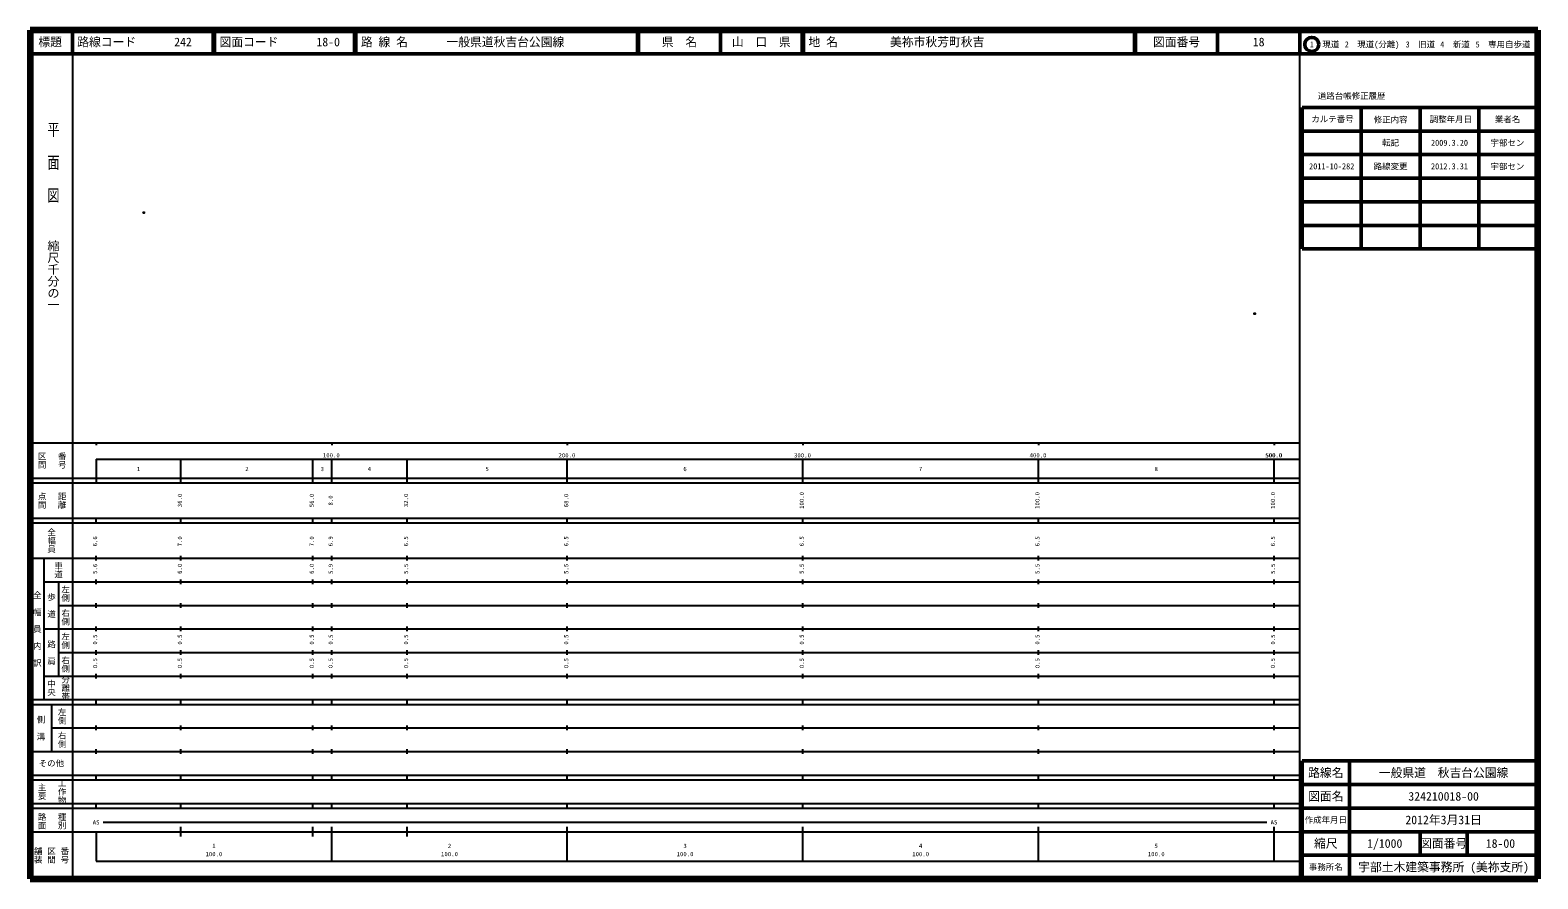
# Model space of a CAD drawing. Units: millimetres on the paper. Extents: x 40 to 680, y 20 to 380.
import ezdxf
from ezdxf.enums import TextEntityAlignment as Align

# ---------------------------------------------------------------- set-up
doc = ezdxf.new("R2010")
doc.units = ezdxf.units.MM
doc.header["$PDMODE"] = 32
doc.header["$PDSIZE"] = 0.5
doc.layers.add('M-OTRS', color=6, linetype='Continuous')
doc.layers.add('M-TTL-TXT', color=7, linetype='Continuous')
for name, color, linetype, lineweight in [('M-TTL', 2, 'Continuous', 140), ('M-TTL-BAND', 7, 'Continuous', 25), ('M-TTL-FRAM', 2, 'Continuous', 50), ('M-TTL-LINE', 7, 'Continuous', 50)]:
    doc.layers.add(name, color=color, linetype=linetype, lineweight=lineweight)
doc.styles.add('@ＭＳ ゴシック', font='')
doc.styles.add('ＭＳ ゴシック', font='')
doc.styles.get('@ＭＳ ゴシック').set_extended_font_data('@MS Gothic')
doc.styles.get('ＭＳ ゴシック').set_extended_font_data('MS Gothic')

msp = doc.modelspace()

# ---------------------------------------------------------------- linework, layer by layer
at = {"layer": 'M-OTRS'}
for p in [(88.234, 302.558), (559.761, 259.767)]:
    msp.add_point(p, dxfattribs=at)
at = {"layer": 'M-TTL'}
for p, q in [((40, 380), (40, 20)), ((680, 380), (40, 380)), ((680, 20), (680, 380)), ((40, 20), (680, 20))]:
    msp.add_line(p, q, dxfattribs=at)
at = {"layer": 'M-TTL-BAND'}
for p, q in [((58, 370), (58, 20)), ((579, 20), (579, 370)), ((40, 205), (579, 205)), ((68, 205), (68, 204)), ((168, 205), (168, 204)), ((268, 205), (268, 204)), ((368, 205), (368, 204)), ((468, 205), (468, 204)), ((568, 205), (568, 204)), ((68, 198), (579, 198)), ((68, 198), (68, 188)), ((104, 188), (104, 198)), ((160, 188), (160, 198)), ((168, 188), (168, 198)), ((200, 188), (200, 198)), ((268, 188), (268, 198)), ((368, 188), (368, 198)), ((468, 188), (468, 198)), ((568, 188), (568, 198)), ((40, 190), (579, 190)), ((40, 188), (579, 188)), ((40, 173), (579, 173)), ((68, 171), (68, 173)), ((104, 171), (104, 173)), ((160, 171), (160, 173)), ((168, 171), (168, 173)), ((200, 171), (200, 173)), ((268, 171), (268, 173)), ((368, 171), (368, 173)), ((468, 171), (468, 173)), ((568, 171), (568, 173)), ((40, 171), (579, 171)), ((40, 156), (579, 156)), ((46, 96), (46, 156)), ((68, 155), (68, 157)), ((104, 155), (104, 157)), ((160, 155), (160, 157)), ((168, 155), (168, 157)), ((200, 155), (200, 157)), ((268, 155), (268, 157)), ((368, 155), (368, 157)), ((468, 155), (468, 157)), ((568, 155), (568, 157)), ((46, 146), (579, 146)), ((52, 146), (52, 106)), ((68, 145), (68, 147)), ((104, 145), (104, 147)), ((160, 145), (160, 147)), ((168, 145), (168, 147)), ((200, 145), (200, 147)), ((268, 145), (268, 147)), ((368, 145), (368, 147)), ((468, 145), (468, 147)), ((568, 145), (568, 147)), ((52, 136), (579, 136)), ((68, 135), (68, 137)), ((104, 135), (104, 137)), ((160, 135), (160, 137)), ((168, 135), (168, 137)), ((200, 135), (200, 137)), ((268, 135), (268, 137)), ((368, 135), (368, 137)), ((468, 135), (468, 137)), ((568, 135), (568, 137)), ((46, 126), (579, 126)), ((68, 125), (68, 127)), ((104, 125), (104, 127)), ((160, 125), (160, 127)), ((168, 125), (168, 127)), ((200, 125), (200, 127)), ((268, 125), (268, 127)), ((368, 125), (368, 127)), ((468, 125), (468, 127)), ((568, 125), (568, 127)), ((52, 116), (579, 116)), ((68, 115), (68, 117)), ((104, 115), (104, 117)), ((160, 115), (160, 117)), ((168, 115), (168, 117)), ((200, 115), (200, 117)), ((268, 115), (268, 117)), ((368, 115), (368, 117)), ((468, 115), (468, 117)), ((568, 115), (568, 117)), ((46, 106), (579, 106)), ((68, 105), (68, 107)), ((104, 105), (104, 107)), ((160, 105), (160, 107)), ((168, 105), (168, 107)), ((200, 105), (200, 107)), ((268, 105), (268, 107)), ((368, 105), (368, 107)), ((468, 105), (468, 107)), ((568, 105), (568, 107)), ((40, 96), (579, 96)), ((68, 94), (68, 96)), ((104, 94), (104, 96)), ((160, 94), (160, 96)), ((168, 94), (168, 96)), ((200, 94), (200, 96)), ((268, 94), (268, 96)), ((368, 94), (368, 96)), ((468, 94), (468, 96)), ((568, 94), (568, 96)), ((40, 94), (579, 94)), ((49, 94), (49, 74)), ((49, 84), (579, 84)), ((68, 83), (68, 85)), ((104, 83), (104, 85)), ((160, 83), (160, 85)), ((168, 83), (168, 85)), ((200, 83), (200, 85)), ((268, 83), (268, 85)), ((368, 83), (368, 85)), ((468, 83), (468, 85)), ((568, 83), (568, 85)), ((40, 74), (579, 74)), ((68, 73), (68, 75)), ((104, 73), (104, 75)), ((160, 73), (160, 75)), ((168, 73), (168, 75)), ((200, 73), (200, 75)), ((268, 73), (268, 75)), ((368, 73), (368, 75)), ((468, 73), (468, 75)), ((568, 73), (568, 75)), ((40, 64), (579, 64)), ((68, 62), (68, 64)), ((104, 62), (104, 64)), ((160, 62), (160, 64)), ((168, 62), (168, 64)), ((200, 62), (200, 64)), ((268, 62), (268, 64)), ((368, 62), (368, 64)), ((468, 62), (468, 64)), ((568, 62), (568, 64)), ((40, 62), (579, 62)), ((40, 52), (579, 52)), ((68, 50), (68, 52)), ((104, 50), (104, 52)), ((160, 50), (160, 52)), ((168, 50), (168, 52)), ((200, 50), (200, 52)), ((268, 50), (268, 52)), ((368, 50), (368, 52)), ((468, 50), (468, 52)), ((568, 50), (568, 52)), ((40, 50), (579, 50)), ((40, 40), (579, 40)), ((68, 40), (68, 27.5)), ((71, 44), (565, 44)), ((104, 38), (104, 42)), ((160, 38), (160, 42)), ((168, 27.5), (168, 42)), ((200, 38), (200, 42)), ((268, 27.5), (268, 42)), ((368, 27.5), (368, 42)), ((468, 27.5), (468, 42)), ((568, 27.5), (568, 42)), ((68, 27.5), (579, 27.5))]:
    msp.add_line(p, q, dxfattribs=at)
at = {"layer": 'M-TTL-FRAM'}
for p, q in [((580, 347.197), (580, 287.197)), ((580, 347.197), (680, 347.197)), ((580, 287.197), (680, 287.197)), ((680, 70), (580, 70)), ((580, 70), (580, 20))]:
    msp.add_line(p, q, dxfattribs=at)
at = {"layer": 'M-TTL-LINE'}
for p, q in [((58, 380), (58, 370)), ((117.75, 380), (117.75, 370)), ((118.25, 380), (118.25, 370)), ((177.75, 380), (177.75, 370)), ((178.25, 380), (178.25, 370)), ((297.75, 380), (297.75, 370)), ((298.25, 380), (298.25, 370)), ((333, 380), (333, 370)), ((367.75, 380), (367.75, 370)), ((368.25, 380), (368.25, 370)), ((508.747, 380), (508.747, 370)), ((509.247, 380), (509.247, 370)), ((543.997, 380), (543.997, 370)), ((579, 380), (579, 370)), ((40, 370), (680, 370)), ((605, 347.197), (605, 287.197)), ((630, 347.197), (630, 287.197)), ((655, 347.197), (655, 287.197)), ((580, 337.197), (680, 337.197)), ((580, 327.197), (680, 327.197)), ((580, 317.197), (680, 317.197)), ((580, 307.197), (680, 307.197)), ((580, 297.197), (680, 297.197)), ((600, 70), (600, 20)), ((680, 60), (580, 60)), ((680, 50), (580, 50)), ((680, 40), (580, 40)), ((630, 40), (630, 30)), ((650, 40), (650, 30)), ((680, 30), (580, 30))]:
    msp.add_line(p, q, dxfattribs=at)
msp.add_circle((584.031, 373.958), 3, dxfattribs=at)

# ---------------------------------------------------------------- texts
at = {"layer": 'M-TTL-BAND', "style": '@ＭＳ ゴシック', "width": 1.4}
msp.add_text('平  面  図', height=3.666, rotation=270, dxfattribs=at).set_placement((49.777, 306.475), align=Align.MIDDLE_RIGHT)
at = {"layer": 'M-TTL-BAND', "style": '@ＭＳ ゴシック'}
msp.add_text('縮尺千分の一', height=3.666, rotation=270, dxfattribs=at).set_placement((49.777, 261.03), align=Align.MIDDLE_RIGHT)
for s, p in [('区間', (45, 197.5)), ('番号', (53.5, 197.5)), ('点間', (45, 180.5)), ('距離', (53.5, 180.5)), ('全幅員', (49, 163.5)), ('車道', (52, 151)), ('全\u3000幅\u3000員\u3000内\u3000訳', (43, 126)), ('歩\u3000道', (49, 136)), ('左側', (55, 141)), ('右側', (55, 131)), ('左側', (55, 121)), ('路\u3000肩', (49, 116)), ('右側', (55, 111)), ('中央', (49, 101)), ('分離帯', (55, 101)), ('左側', (53.5, 89)), ('側\u3000溝', (44.5, 84)), ('右側', (53.5, 79)), ('主要', (45, 57)), ('工作物', (53.5, 57)), ('路面', (45, 44.5)), ('種別', (53.5, 44.5)), ('舗装', (43.333, 30)), ('区間', (49, 30)), ('番号', (54.667, 30))]:
    msp.add_text(s, height=2.566, rotation=270, dxfattribs=at).set_placement(p, align=Align.MIDDLE_CENTER)
at = {"layer": 'M-TTL-BAND', "style": 'ＭＳ ゴシック'}
for s, p in [('100.0', (167.844, 198.195)), ('200.0', (267.844, 198.195)), ('300.0', (367.844, 198.195)), ('400.0', (467.844, 198.195)), ('500.0', (567.844, 198.195)), ('500.0', (568, 198.195)), ('1', (86, 192.405)), ('2', (132, 192.405)), ('3', (164, 192.405)), ('4', (184, 192.405)), ('5', (234, 192.405)), ('6', (318, 192.405)), ('7', (418, 192.405)), ('8', (518, 192.405)), ('AS', (68, 42.5)), ('AS', (568, 42.5)), ('1', (118, 32.523)), ('2', (218, 32.523)), ('3', (318, 32.523)), ('4', (418, 32.523)), ('5', (518, 32.523)), ('100.0', (118, 29.033)), ('100.0', (218, 29.033)), ('100.0', (318, 29.033)), ('100.0', (418, 29.033)), ('100.0', (518, 29.033))]:
    msp.add_text(s, height=1.833, dxfattribs=at).set_placement(p, align=Align.BOTTOM_CENTER)
for s, p in [('36.0', (105, 180.5)), ('56.0', (161, 180.5)), ('8.0', (169, 180.5)), ('32.0', (201, 180.5)), ('68.0', (269, 180.5)), ('100.0', (369, 180.5)), ('100.0', (469, 180.5)), ('100.0', (569, 180.5)), ('6.6', (69, 163.174)), ('7.0', (105, 163.174)), ('7.0', (161, 163.174)), ('6.9', (169, 163.174)), ('6.5', (201, 163.174)), ('6.5', (269, 163.174)), ('6.5', (369, 163.174)), ('6.5', (469, 163.174)), ('6.5', (569, 163.174)), ('5.6', (69, 151.5)), ('6.0', (105, 151.5)), ('6.0', (161, 151.5)), ('5.9', (169, 151.5)), ('5.5', (201, 151.5)), ('5.5', (269, 151.5)), ('5.5', (369, 151.5)), ('5.5', (469, 151.5)), ('5.5', (569, 151.5)), ('0.5', (69, 121.5)), ('0.5', (105, 121.5)), ('0.5', (161, 121.5)), ('0.5', (169, 121.5)), ('0.5', (201, 121.5)), ('0.5', (269, 121.5)), ('0.5', (369, 121.5)), ('0.5', (469, 121.5)), ('0.5', (569, 121.5)), ('0.5', (69, 111.5)), ('0.5', (105, 111.5)), ('0.5', (161, 111.5)), ('0.5', (169, 111.5)), ('0.5', (201, 111.5)), ('0.5', (269, 111.5)), ('0.5', (369, 111.5)), ('0.5', (469, 111.5)), ('0.5', (569, 111.5))]:
    msp.add_text(s, height=1.833, rotation=90, dxfattribs=at).set_placement(p, align=Align.BOTTOM_CENTER)
msp.add_text('その他', height=2.566, dxfattribs=at).set_placement((49, 69), align=Align.MIDDLE_CENTER)
at = {"layer": 'M-TTL-TXT', "style": 'ＭＳ ゴシック'}
for s, height, p in [('標題', 3.666, (48.5, 375)), ('県\u3000名', 3.666, (315.625, 375)), ('山\u3000口\u3000県', 3.666, (350.375, 375)), ('図面番号', 3.666, (526.622, 375)), ('18', 3.666, (561.497, 375)), ('1\u3000現道', 2.566, (589.448, 373.958)), ('2\u3000現道(分離)', 2.566, (609.619, 373.958)), ('3\u3000旧道', 2.566, (630.121, 373.958)), ('4\u3000新道', 2.566, (644.824, 373.958)), ('5\u3000専用自歩道', 2.566, (665.228, 373.958)), ('道路台帳修正履歴', 2.566, (600.968, 352.113)), ('カルテ番号', 2.566, (592.839, 342.277)), ('修正内容', 2.566, (617.509, 342.023)), ('調整年月日', 2.566, (643.089, 342.197)), ('業者名', 2.566, (667.134, 342.197)), ('転記', 2.566, (617.5, 332.245)), ('2009.3.20', 2.566, (642.5, 332.245)), ('宇部セン', 2.566, (667.077, 332.189)), ('2011-10-282', 2.566, (592.5, 322.245)), ('路線変更', 2.566, (617.5, 322.245)), ('2012.3.31', 2.566, (642.5, 322.245)), ('宇部セン', 2.566, (667.077, 322.189)), ('路線名', 3.666, (590, 65)), ('路線名', 3.666, (590, 65)), ('一般県道\u3000秋吉台公園線', 3.666, (640, 65)), ('図面名', 3.666, (590, 55)), ('図面名', 3.666, (590, 55)), ('324210018-00', 3.666, (640, 55)), ('作成年月日', 2.566, (590, 45)), ('作成年月日', 2.566, (590, 45)), ('2012年3月31日', 3.666, (640, 45)), ('縮尺', 3.666, (590, 35)), ('縮尺', 3.666, (590, 35)), ('1/1000', 3.666, (615, 35)), ('図面番号', 3.666, (640, 35)), ('図面番号', 3.666, (640, 35)), ('18-00', 3.666, (664.125, 35)), ('事務所名', 2.566, (590, 25)), ('事務所名', 2.566, (590, 25)), ('宇部土木建築事務所 (美祢支所)', 3.666, (640, 25))]:
    msp.add_text(s, height=height, dxfattribs=at).set_placement(p, align=Align.MIDDLE_CENTER)
for s, p in [('路線コード', (60, 375)), ('242', (101.142, 375)), ('図面コード', (120.38, 375)), ('18-0', (161.521, 375)), ('路 線 名', (180.38, 375)), ('一般県道秋吉台公園線', (216.734, 375)), ('地 名', (370.38, 375)), ('美祢市秋芳町秋吉', (405.024, 375))]:
    msp.add_text(s, height=3.666, dxfattribs=at).set_placement(p, align=Align.MIDDLE_LEFT)

doc.saveas('drawing.dxf')
